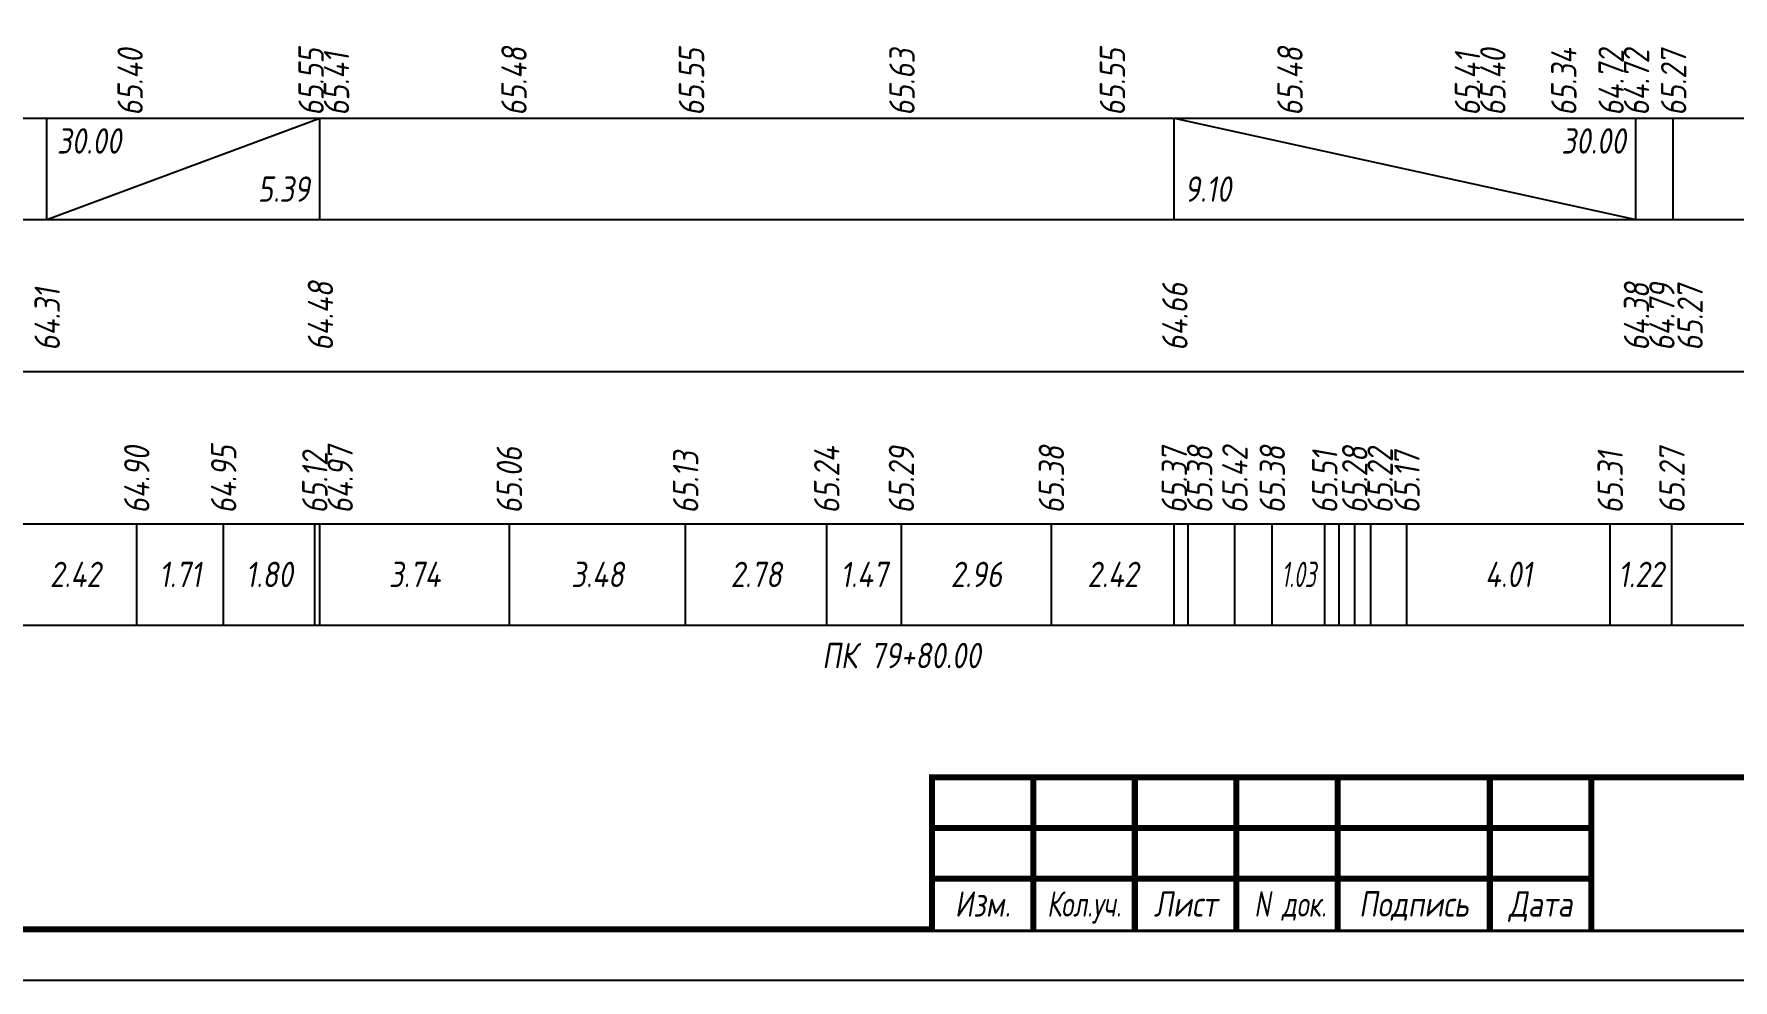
# Model space of a CAD drawing. Extents: x -717 to 1451, y -133302 to 233.
# Drawn here: x 111.4 to 278.9, y -125627.4 to -125534.1 of the extents above; entities that cross this region are included whole.
import ezdxf
from ezdxf.enums import TextEntityAlignment as Align

# ---------------------------------------------------------------- set-up
doc = ezdxf.new("R2010")
doc.units = 0
for name, color, linetype in [('Зарамочное оформление', 7, 'Continuous'), ('Код_510', 7, 'Continuous'), ('Код_514', 1, 'Continuous'), ('Код_516', 1, 'Continuous'), ('Подписи поперечников', 7, 'Continuous'), ('Таблица', 7, 'Continuous')]:
    doc.layers.add(name, color=color, linetype=linetype)
doc.styles.add('М', font='romand.shx', dxfattribs={"width": 0.8, "oblique": 10, "height": 2.5})

# ---------------------------------------------------------------- blocks, each defined once
blk = doc.blocks.new('Штамп')
at = {"linetype": 'Continuous'}
blk.add_wipeout([(199.95, -411.25), (384.95, -411.25), (384.95, -426.25), (199.95, -426.25)], dxfattribs=at).dxf.layer = 'Зарамочное оформление'
at = {"layer": 'Зарамочное оформление', "linetype": 'Continuous', "lineweight": -3, "const_width": 0.6, "flags": 128}
for points in [[(199.95, -426.25), (199.95, -411.25), (384.95, -411.25)], [(209.95, -411.25), (209.95, -426.25)], [(219.95, -411.25), (219.95, -426.25)], [(229.95, -411.25), (229.95, -426.25)], [(239.95, -411.25), (239.95, -426.25)], [(254.95, -411.25), (254.95, -426.25)], [(264.95, -411.25), (264.95, -426.25)], [(199.95, -416.25), (264.95, -416.25)], [(199.95, -421.25), (264.95, -421.25)]]:
    blk.add_lwpolyline(points, dxfattribs=at)
at = {"layer": 'Зарамочное оформление', "linetype": 'Continuous', "style": 'М', "oblique": 10}
for s, width, p in [('Изм.', 0.8, (204.95, -423.75)), ('Кол.уч.', 0.7, (214.95, -423.75)), ('Лист', 0.8, (224.95, -423.75)), ('N док.', 0.7, (235.28, -423.75)), ('Подпись', 0.8, (247.45, -423.75)), ('Дата', 0.8, (259.95, -423.75))]:
    blk.add_text(s, height=2.5, dxfattribs=dict(at, width=width)).set_placement(p, align=Align.MIDDLE_CENTER)
blk = doc.blocks.new('шифр')
blk.add_blockref('Штамп', (0, -125256))

msp = doc.modelspace()

# ---------------------------------------------------------------- linework, layer by layer
at = {"flags": 128}
msp.add_lwpolyline([(-30.054, -125627.421), (389.946, -125627.421), (389.946, -125330.421), (-30.054, -125330.421)], close=True, dxfattribs=at)
at = {"const_width": 0.6, "flags": 128}
msp.add_lwpolyline([(-10.054, -125622.421), (384.946, -125622.421), (384.946, -125335.421), (-10.054, -125335.421)], close=True, dxfattribs=at)
at = {"layer": 'Код_510'}
for p, q in [((121.557, -125592.421), (121.557, -125582.421)), ((130.12, -125592.421), (130.12, -125582.421)), ((139.109, -125592.421), (139.109, -125582.421)), ((139.61, -125592.421), (139.61, -125582.421)), ((158.287, -125592.421), (158.287, -125582.421)), ((175.666, -125592.421), (175.666, -125582.421)), ((189.579, -125592.421), (189.579, -125582.421)), ((196.94, -125592.421), (196.94, -125582.421))]:
    msp.add_line(p, q, dxfattribs=at)
at = {"layer": 'Код_516'}
for p, q in [((112.673, -125552.421), (112.673, -125542.421)), ((112.673, -125552.421), (139.61, -125542.421)), ((139.61, -125552.421), (139.61, -125542.421))]:
    msp.add_line(p, q, dxfattribs=at)

# ---------------------------------------------------------------- texts
at = {"layer": 'Код_510', "style": 'М', "oblique": 10, "width": 0.8}
for s, p in [('64.90', (121.557, -125581.421)), ('64.95', (130.12, -125581.421)), ('64.97', (141.609, -125581.421)), ('65.24', (189.579, -125581.421)), ('65.29', (196.94, -125581.421)), ('65.12', (139.109, -125581.421)), ('65.06', (158.287, -125581.421)), ('65.13', (175.666, -125581.421))]:
    msp.add_text(s, height=2.5, rotation=90, dxfattribs=at).set_placement(p, align=Align.MIDDLE_LEFT)
for s, p in [('2.42', (115.496, -125587.421)), ('1.71', (125.839, -125587.421)), ('1.80', (134.615, -125587.421)), ('3.74', (148.949, -125587.421)), ('3.48', (166.977, -125587.421)), ('2.78', (182.623, -125587.421)), ('1.47', (193.259, -125587.421))]:
    msp.add_text(s, height=2.5, dxfattribs=at).set_placement(p, align=Align.MIDDLE_CENTER)
at = {"layer": 'Код_514', "style": 'М', "oblique": 10, "width": 0.8}
for s, p in [('65.40', (120.901, -125542.193)), ('65.55', (138.744, -125542.193)), ('65.41', (141.244, -125542.193)), ('65.48', (158.744, -125542.193)), ('65.55', (176.244, -125542.193)), ('65.63', (196.994, -125542.193))]:
    msp.add_text(s, height=2.5, rotation=90, dxfattribs=at).set_placement(p, align=Align.MIDDLE_LEFT)
at = {"layer": 'Код_516', "style": 'М', "oblique": 10, "width": 0.8}
msp.add_text('30.00', height=2.5, dxfattribs=at).set_placement((113.673, -125543.421), align=Align.TOP_LEFT)
msp.add_text('5.39', height=2.5, dxfattribs=at).set_placement((138.61, -125551.421), align=Align.BOTTOM_RIGHT)
for s, p in [('64.31', (112.727, -125565.371)), ('64.48', (139.664, -125565.371))]:
    msp.add_text(s, height=2.5, rotation=90, dxfattribs=at).set_placement(p, align=Align.MIDDLE_LEFT)

# ---------------------------------------------------------------- next in the draw order: block references
msp.add_blockref('шифр', (0, 59.829))

# ---------------------------------------------------------------- next in the draw order: linework, layer by layer
at = {"layer": 'Код_510'}
for p, q in [((211.724, -125592.421), (211.724, -125582.421)), ((223.842, -125592.421), (223.842, -125582.421)), ((225.212, -125592.421), (225.212, -125582.421)), ((229.811, -125592.421), (229.811, -125582.421)), ((233.502, -125592.421), (233.502, -125582.421)), ((238.676, -125592.421), (238.676, -125582.421)), ((240.09, -125592.421), (240.09, -125582.421)), ((241.635, -125592.421), (241.635, -125582.421)), ((243.2, -125592.421), (243.2, -125582.421)), ((246.776, -125592.421), (246.776, -125582.421)), ((266.816, -125592.421), (266.816, -125582.421)), ((272.903, -125592.421), (272.903, -125582.421))]:
    msp.add_line(p, q, dxfattribs=at)
at = {"layer": 'Код_516'}
for p, q in [((223.842, -125552.421), (223.842, -125542.421)), ((223.842, -125542.421), (269.356, -125552.421)), ((269.356, -125552.421), (269.356, -125542.421)), ((269.356, -125552.421), (269.356, -125542.421)), ((273.013, -125552.421), (273.013, -125542.421))]:
    msp.add_line(p, q, dxfattribs=at)
at = {"layer": 'Таблица'}
for p, q in [((80, -125542.421), (298.067, -125542.421)), ((79.946, -125552.421), (298.013, -125552.421)), ((79.946, -125567.421), (298.013, -125567.421)), ((79.946, -125582.421), (298.013, -125582.421)), ((79.946, -125592.421), (298.013, -125592.421))]:
    msp.add_line(p, q, dxfattribs=at)

# ---------------------------------------------------------------- next in the draw order: texts
at = {"layer": 'Код_510', "style": 'М', "oblique": 10, "width": 0.8}
for s, p in [('65.38', (211.724, -125581.421)), ('65.37', (223.842, -125581.421)), ('65.38', (226.342, -125581.421)), ('65.42', (229.811, -125581.421)), ('65.38', (233.502, -125581.421)), ('65.28', (241.635, -125581.421)), ('65.22', (244.135, -125581.421)), ('65.27', (272.903, -125581.421)), ('65.51', (238.676, -125581.421)), ('65.17', (246.776, -125581.421)), ('65.31', (266.816, -125581.421))]:
    msp.add_text(s, height=2.5, rotation=90, dxfattribs=at).set_placement(p, align=Align.MIDDLE_LEFT)
at = {"layer": 'Код_510', "style": 'М', "oblique": 10}
for s, width, p in [('2.96', 0.8, (204.332, -125587.421)), ('2.42', 0.8, (217.783, -125587.421)), ('1.03', 0.6, (236.089, -125587.421)), ('4.01', 0.8, (256.796, -125587.421)), ('1.22', 0.8, (269.859, -125587.421))]:
    msp.add_text(s, height=2.5, dxfattribs=dict(at, width=width)).set_placement(p, align=Align.MIDDLE_CENTER)
at = {"layer": 'Код_514', "style": 'М', "oblique": 10, "width": 0.8}
for s, p in [('65.55', (217.744, -125542.193)), ('65.48', (235.244, -125542.193)), ('65.41', (252.744, -125542.193)), ('65.40', (255.244, -125542.193)), ('65.34', (262.244, -125542.193)), ('64.72', (266.909, -125542.193)), ('64.72', (269.409, -125542.193)), ('65.27', (273.067, -125542.193))]:
    msp.add_text(s, height=2.5, rotation=90, dxfattribs=at).set_placement(p, align=Align.MIDDLE_LEFT)
at = {"layer": 'Код_516', "style": 'М', "oblique": 10, "width": 0.8}
msp.add_text('30.00', height=2.5, dxfattribs=at).set_placement((268.356, -125543.421), align=Align.TOP_RIGHT)
msp.add_text('9.10', height=2.5, dxfattribs=at).set_placement((224.842, -125551.421), align=Align.BOTTOM_LEFT)
for s, p in [('64.66', (223.896, -125565.371)), ('64.38', (269.41, -125565.371)), ('64.79', (271.91, -125565.371)), ('65.27', (274.694, -125565.371))]:
    msp.add_text(s, height=2.5, rotation=90, dxfattribs=at).set_placement(p, align=Align.MIDDLE_LEFT)
at = {"layer": 'Подписи поперечников', "style": 'М', "oblique": 10, "width": 0.8}
msp.add_text('ПК 79+80.00', height=2.5, dxfattribs=at).set_placement((196.94, -125597.421), align=Align.BOTTOM_CENTER)

doc.saveas('drawing.dxf')
